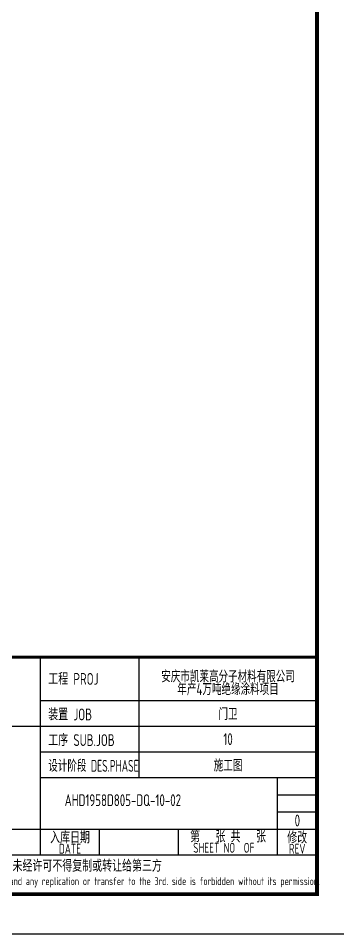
# Model space of a CAD drawing. Extents: x 5600590 to 5949977, y -428435 to -354779.
# Drawn here: x 5778414 to 5786498, y -412848 to -389676 of the extents above; entities that cross this region are included whole.
import ezdxf
from ezdxf.enums import TextEntityAlignment as Align

# ---------------------------------------------------------------- set-up
doc = ezdxf.new("R2010")
doc.units = 0
doc.header["$LTSCALE"] = 1000
doc.header["$MEASUREMENT"] = 0
doc.layers.get('0').update_dxf_attribs({"linetype": 'CONTINUOUS'})
doc.layers.add('AXIS', color=3, linetype='CONTINUOUS')
doc.layers.add('PUB_TITLE', color=4, linetype='CONTINUOUS')
doc.styles.add('AHD', font='sceie.shx', dxfattribs={"width": 0.7, "bigfont": 'sceic.shx'})
doc.styles.add('TSSD_Rein', font='Tssdeng.shx', dxfattribs={"width": 0.7, "bigfont": 'hztxt.shx'})

msp = doc.modelspace()

# ---------------------------------------------------------------- linework, layer by layer
for p, q in [((5778972.9, -410847.7), (5778972.9, -405847.7)), ((5781472.9, -408897.7), (5781472.9, -405847.7)), ((5785972.9, -411847.7), (5785972.9, -405847.7)), ((5778972.9, -406947.7), (5785972.9, -406947.7)), ((5767972.9, -407597.7), (5785972.9, -407597.7)), ((5778972.9, -408247.7), (5785972.9, -408247.7)), ((5778972.9, -408897.7), (5785972.9, -408897.7)), ((5784972.9, -410847.7), (5784972.9, -408897.7)), ((5784972.9, -409331.1), (5785972.9, -409331.1)), ((5784972.9, -409764.4), (5785972.9, -409764.4)), ((5767972.9, -410197.7), (5785972.9, -410197.7)), ((5780472.9, -410847.7), (5780472.9, -410197.7)), ((5782472.9, -410847.7), (5782472.9, -410197.7)), ((5767972.9, -410847.7), (5785972.9, -410847.7)), ((5767972.9, -411847.7), (5785972.9, -411847.7))]:
    msp.add_line(p, q)
msp.add_lwpolyline([(5785972.9, -405847.7, 70, 70, 0), (5767972.9, -405847.7, 70, 70, 0), (5767972.9, -411847.7, 0, 0, 0)], format="xyseb")
at = {"layer": 'PUB_TITLE', "color": 4}
msp.add_lwpolyline([(5727572.9, -412847.7), (5786972.9, -412847.7), (5786972.9, -370847.7), (5727572.9, -370847.7)], close=True, dxfattribs=at)
at = {"layer": 'PUB_TITLE', "color": 4, "const_width": 100}
msp.add_lwpolyline([(5730072.9, -411847.7), (5785972.9, -411847.7), (5785972.9, -371847.7), (5730072.9, -371847.7)], close=True, dxfattribs=at)

# ---------------------------------------------------------------- texts
at = {"style": 'AHD'}
for s, width, p in [('工程 PROJ', 0.8, (5779172.9, -406547.7)), ('工程 PROJ', 0.8, (5779172.9, -406547.7)), ('装置 JOB', 0.8, (5779172.9, -407447.7)), ('装置 JOB', 0.8, (5779172.9, -407447.7)), ('工序 SUB.JOB', 0.8, (5779172.9, -408097.7)), ('工序 SUB.JOB', 0.8, (5779172.9, -408097.7)), ('设计阶段 DES.PHASE', 0.7, (5779172.9, -408747.7)), ('设计阶段 DES.PHASE', 0.7, (5779172.9, -408747.7))]:
    msp.add_text(s, height=300, dxfattribs=dict(at, width=width)).set_placement(p)
at = {"style": 'AHD', "width": 0.8}
for s, height, p in [('入库日期', 300, (5779722.9, -410397.7)), ('入库日期', 300, (5779722.9, -410397.7)), ('第   张 共   张', 300, (5783722.9, -410372.7)), ('修改', 300, (5785472.9, -410397.7)), ('修改', 300, (5785472.9, -410397.7)), ('DATE', 250, (5779722.9, -410697.7)), ('DATE', 250, (5779722.9, -410697.7)), ('SHEET NO  OF  ', 250, (5783722.9, -410672.7)), ('SHEET NO  OF  ', 250, (5783722.9, -410672.7)), ('REV', 250, (5785472.9, -410697.7)), ('REV', 250, (5785472.9, -410697.7)), ('本文件专有权属安徽华东化工医药工程有限责任公司所有,未经许可不得复制或转让给第三方', 300, (5776972.9, -411147.7)), ('本文件专有权属安徽华东化工医药工程有限责任公司所有,未经许可不得复制或转让给第三方', 300, (5776972.9, -411147.7)), ('The proprietary right of this document belongs to Anhui Huadong Chemical And Medical Engineering  Co.,Ltd.  and any replication or transfer to the 3rd. side is forbidden without its permission. ', 200, (5776972.9, -411547.7)), ('The proprietary right of this document belongs to Anhui Huadong Chemical And Medical Engineering  Co.,Ltd.  and any replication or transfer to the 3rd. side is forbidden without its permission. ', 200, (5776972.9, -411547.7))]:
    msp.add_text(s, height=height, dxfattribs=at).set_placement(p, align=Align.MIDDLE)
msp.add_attdef('0', text='0', height=300, dxfattribs=at).set_placement((5785477, -409983.8), align=Align.MIDDLE)
msp.add_attdef('0', text='0', height=300, dxfattribs=at).set_placement((5785477, -409983.8), align=Align.MIDDLE)
at = {"layer": 'AXIS', "style": 'TSSD_Rein', "width": 0.7}
for s, p in [('安庆市凯莱高分子材料有限公司', (5783722.9, -406320.1)), ('年产4万吨绝缘涂料项目', (5783722.9, -406643.2)), ('门卫', (5783722.9, -407272.7)), ('10', (5783722.9, -407922.7)), ('施工图', (5783722.9, -408572.7))]:
    msp.add_text(s, height=300, dxfattribs=at).set_placement(p, align=Align.MIDDLE)
at = {"layer": 'AXIS', "insert": (5779587.2, -409319), "char_height": 300, "width": 5028, "attachment_point": 1, "style": 'TSSD_Rein'}
msp.add_mtext('AHD1958D805-DQ-10-02', dxfattribs=at)

doc.saveas('drawing.dxf')
